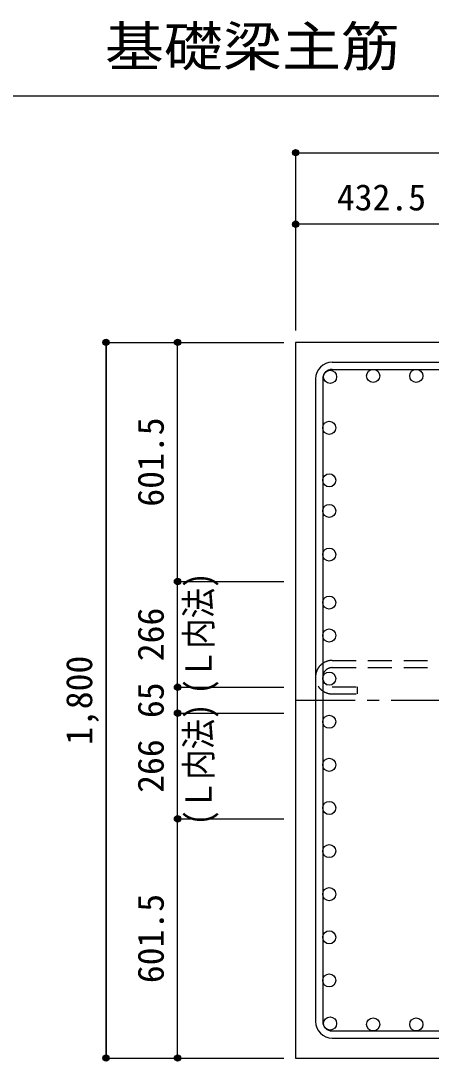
# Model space of a CAD drawing. Units: millimetres at full size, sheet at 1:30. Extents: x -5973 to 5954, y -4195 to 4201.
# Drawn here: x -1039 to -6, y -2650 to -33 of the extents above; entities that cross this region are included whole.
import ezdxf
from ezdxf.enums import TextEntityAlignment as Align

# ---------------------------------------------------------------- set-up
doc = ezdxf.new("R2010")
doc.units = ezdxf.units.MM
doc.header["$LTSCALE"] = 30
doc.header["$PDMODE"] = 32
doc.header["$PDSIZE"] = 15
doc.linetypes.add('CHAIN1', pattern=[8, 5, -1, 1, -1])
doc.linetypes.add('DASHED2', pattern=[3, 2, -1])
for name, color, linetype in [('0-1_躯体線', 2, 'Continuous'), ('0-3_立上り筋', 3, 'Continuous'), ('0-4_フープ筋', 7, 'Continuous'), ('0-7_文字', 4, 'Continuous'), ('0-C', 7, 'DASHED2'), ('0-D_寸法', 4, 'Continuous'), ('6-7_文字', 7, 'Continuous'), ('F-0_枠', 6, 'Continuous')]:
    doc.layers.add(name, color=color, linetype=linetype)
doc.styles.add('ＭＳ ゴシック', font='')
doc.styles.get('ＭＳ ゴシック').set_extended_font_data('MS Gothic')

msp = doc.modelspace()

# ---------------------------------------------------------------- linework, layer by layer
at = {"layer": '0-1_躯体線'}
for p, q in [((1852.44, -842.16), (-347.56, -842.16)), ((-347.56, -842.16), (-347.56, -2642.16)), ((-347.56, -2642.16), (210.44, -2642.16))]:
    msp.add_line(p, q, dxfattribs=at)
at = {"layer": '0-3_立上り筋'}
for centre in [(-260.87, -928.86), (-152.43, -926.66), (-43.99, -926.66), (-263.06, -1057.16), (-263.06, -1189.16), (-263.06, -1266.16), (-263.06, -1375.91), (-263.06, -1496.66), (-263.06, -1579.5), (-263.06, -1687.94), (-263.06, -1796.38), (-263.06, -1904.82), (-263.06, -2013.26), (-263.06, -2121.7), (-263.06, -2230.15), (-263.06, -2338.59), (-263.06, -2447.03), (-260.87, -2555.47), (-152.43, -2557.66), (-43.99, -2557.66)]:
    msp.add_circle(centre, 16.5, dxfattribs=at)
at = {"layer": '0-4_フープ筋'}
for p, q in [((-255.56, -892.16), (1360.44, -892.16)), ((-255.56, -910.16), (1360.44, -910.16)), ((-297.56, -934.16), (-297.56, -2550.16)), ((-279.56, -934.16), (-279.56, -2550.16)), ((-255.56, -2574.16), (1360.44, -2574.16)), ((-255.56, -2592.16), (1360.44, -2592.16))]:
    msp.add_line(p, q, dxfattribs=at)
for centre, radius, start, end in [((-255.56, -934.16), 42, 90, 180), ((-255.56, -934.16), 24, 90, 180), ((-255.56, -2550.16), 42, 180, 270), ((-255.56, -2550.16), 24, 180, 270)]:
    msp.add_arc(centre, radius, start, end, dxfattribs=at)
at = {"layer": '0-C'}
for p, q in [((-255.56, -1642.28), (1360.44, -1642.28)), ((-255.56, -1660.28), (1360.44, -1660.28)), ((-255.56, -1708.28), (-191.56, -1708.28))]:
    msp.add_line(p, q, dxfattribs=at)
msp.add_lwpolyline([(-255.56, -1726.28), (-191.56, -1726.28), (-191.56, -1708.28)], dxfattribs=at)
for radius in [42, 24]:
    msp.add_arc((-255.56, -1684.28), radius, 90, 270, dxfattribs=at)
at = {"layer": '0-D_寸法'}
for p, q in [((-347.56, -365.12), (-347.56, -545.12)), ((-347.56, -365.12), (-347.56, -545.12)), ((-347.56, -365.12), (1452.44, -365.12)), ((-347.56, -365.12), (1452.44, -365.12)), ((-347.56, -545.12), (-347.56, -812.16)), ((84.94, -545.12), (-347.56, -545.12)), ((-347.56, -545.12), (-347.56, -812.16)), ((-824.6, -842.16), (-644.6, -842.16)), ((-824.6, -842.16), (-644.6, -842.16)), ((-824.6, -842.16), (-824.6, -2642.16)), ((-824.6, -2642.16), (-824.6, -842.16)), ((-644.6, -1443.66), (-644.6, -842.16)), ((-644.6, -842.16), (-377.56, -842.16)), ((-644.6, -1709.66), (-644.6, -1443.66)), ((-644.6, -1443.66), (-377.56, -1443.66)), ((-644.6, -1443.66), (-377.56, -1443.66)), ((-644.6, -1774.66), (-644.6, -1709.66)), ((-644.6, -1709.66), (-377.56, -1709.66)), ((-644.6, -2040.66), (-644.6, -1774.66)), ((-644.6, -1774.66), (-377.56, -1774.66)), ((-644.6, -2642.16), (-644.6, -2040.66)), ((-644.6, -2040.66), (-377.56, -2040.66)), ((-824.6, -2642.16), (-644.6, -2642.16)), ((-644.6, -2642.16), (-377.56, -2642.16)), ((-644.6, -2642.16), (-377.56, -2642.16))]:
    msp.add_line(p, q, dxfattribs=at)
at = {"layer": '0-D_寸法', "linetype": 'CHAIN1'}
msp.add_line((-347.56, -1742.16), (1452.44, -1742.16), dxfattribs=at)
at = {"layer": '0-D_寸法'}
for centre, radius in [((-347.56, -365.12), 8), ((-347.56, -365.12), 7.2), ((-347.56, -365.12), 6.4), ((-347.56, -365.12), 5.6), ((-347.56, -365.12), 4.8), ((-347.56, -365.12), 4), ((-347.56, -365.12), 3.2), ((-347.56, -365.12), 2.4), ((-347.56, -365.12), 1.6), ((-347.56, -365.12), 0.8), ((-347.56, -545.12), 8), ((-347.56, -545.12), 7.2), ((-347.56, -545.12), 6.4), ((-347.56, -545.12), 5.6), ((-347.56, -545.12), 4.8), ((-347.56, -545.12), 4), ((-347.56, -545.12), 3.2), ((-347.56, -545.12), 2.4), ((-347.56, -545.12), 1.6), ((-347.56, -545.12), 0.8), ((-824.6, -842.16), 8), ((-824.6, -842.16), 7.2), ((-824.6, -842.16), 6.4), ((-824.6, -842.16), 5.6), ((-644.6, -842.16), 8), ((-644.6, -842.16), 7.2), ((-644.6, -842.16), 6.4), ((-644.6, -842.16), 5.6), ((-824.6, -842.16), 4.8), ((-824.6, -842.16), 4), ((-824.6, -842.16), 3.2), ((-824.6, -842.16), 2.4), ((-824.6, -842.16), 1.6), ((-824.6, -842.16), 0.8), ((-644.6, -842.16), 4.8), ((-644.6, -842.16), 4), ((-644.6, -842.16), 3.2), ((-644.6, -842.16), 2.4), ((-644.6, -842.16), 1.6), ((-644.6, -842.16), 0.8), ((-644.6, -1443.66), 8), ((-644.6, -1443.66), 7.2), ((-644.6, -1443.66), 6.4), ((-644.6, -1443.66), 5.6), ((-644.6, -1443.66), 4.8), ((-644.6, -1443.66), 4), ((-644.6, -1443.66), 3.2), ((-644.6, -1443.66), 2.4), ((-644.6, -1443.66), 1.6), ((-644.6, -1443.66), 0.8), ((-644.6, -1709.66), 8), ((-644.6, -1709.66), 7.2), ((-644.6, -1709.66), 6.4), ((-644.6, -1709.66), 5.6), ((-644.6, -1709.66), 4.8), ((-644.6, -1709.66), 4), ((-644.6, -1709.66), 3.2), ((-644.6, -1709.66), 2.4), ((-644.6, -1709.66), 1.6), ((-644.6, -1709.66), 0.8), ((-644.6, -1774.66), 8), ((-644.6, -1774.66), 7.2), ((-644.6, -1774.66), 6.4), ((-644.6, -1774.66), 5.6), ((-644.6, -1774.66), 4.8), ((-644.6, -1774.66), 4), ((-644.6, -1774.66), 3.2), ((-644.6, -1774.66), 2.4), ((-644.6, -1774.66), 1.6), ((-644.6, -1774.66), 0.8), ((-644.6, -2040.66), 8), ((-644.6, -2040.66), 7.2), ((-644.6, -2040.66), 6.4), ((-644.6, -2040.66), 5.6), ((-644.6, -2040.66), 4.8), ((-644.6, -2040.66), 4), ((-644.6, -2040.66), 3.2), ((-644.6, -2040.66), 2.4), ((-644.6, -2040.66), 1.6), ((-644.6, -2040.66), 0.8), ((-824.6, -2642.16), 8), ((-824.6, -2642.16), 7.2), ((-824.6, -2642.16), 6.4), ((-824.6, -2642.16), 5.6), ((-824.6, -2642.16), 4.8), ((-824.6, -2642.16), 4), ((-824.6, -2642.16), 3.2), ((-824.6, -2642.16), 2.4), ((-824.6, -2642.16), 1.6), ((-824.6, -2642.16), 0.8), ((-644.6, -2642.16), 8), ((-644.6, -2642.16), 7.2), ((-644.6, -2642.16), 6.4), ((-644.6, -2642.16), 5.6), ((-644.6, -2642.16), 4.8), ((-644.6, -2642.16), 4), ((-644.6, -2642.16), 3.2), ((-644.6, -2642.16), 2.4), ((-644.6, -2642.16), 1.6), ((-644.6, -2642.16), 0.8)]:
    msp.add_circle(centre, radius, dxfattribs=at)
at = {"layer": '0-D_寸法', "color": 7}
for p in [(-347.56, -365.12), (-347.56, -365.12), (-347.56, -545.12), (-347.56, -545.12), (-824.6, -842.16), (-644.6, -842.16), (-644.6, -842.16), (-644.6, -1443.66), (-644.6, -1443.66), (-644.6, -1709.66), (-644.6, -1709.66), (-644.6, -1774.66), (-644.6, -1774.66), (-644.6, -2040.66), (-644.6, -2040.66), (-824.6, -2642.16), (-644.6, -2642.16), (-644.6, -2642.16)]:
    msp.add_point(p, dxfattribs=at)
at = {"layer": 'F-0_枠', "color": 2}
msp.add_line((-5972.88, -222.05), (3723.6, -222.05), dxfattribs=at)

# ---------------------------------------------------------------- texts
at = {"layer": '0-7_文字', "style": 'ＭＳ ゴシック', "width": 0.85}
for p in [(-538.96, -1727.39), (-538.96, -2056.94)]:
    msp.add_text('(Ｌ内法)', height=65.98, rotation=90, dxfattribs=at).set_placement(p, align=Align.BOTTOM_LEFT)
at = {"layer": '0-D_寸法', "style": 'ＭＳ ゴシック'}
msp.add_text('432.5', height=65.98, dxfattribs=at).set_placement((-243.81, -530.12), align=Align.BOTTOM_LEFT)
for s, p in [('601.5', (-659.6, -1255.41)), ('266', (-659.6, -1644.16)), ('1,800', (-839.6, -1854.66)), ('65', (-659.6, -1787.16)), ('266', (-659.6, -1975.16)), ('601.5', (-659.6, -2453.91))]:
    msp.add_text(s, height=65.98, rotation=90, dxfattribs=at).set_placement(p, align=Align.BOTTOM_LEFT)
at = {"layer": '6-7_文字', "color": 2, "style": 'ＭＳ ゴシック', "width": 1.1}
msp.add_text('\u3000\u3000基礎梁主筋\u3000８本タイプ', height=98.97, dxfattribs=at).set_placement((-1124.64, -177.05), align=Align.BOTTOM_LEFT)

doc.saveas('drawing.dxf')
